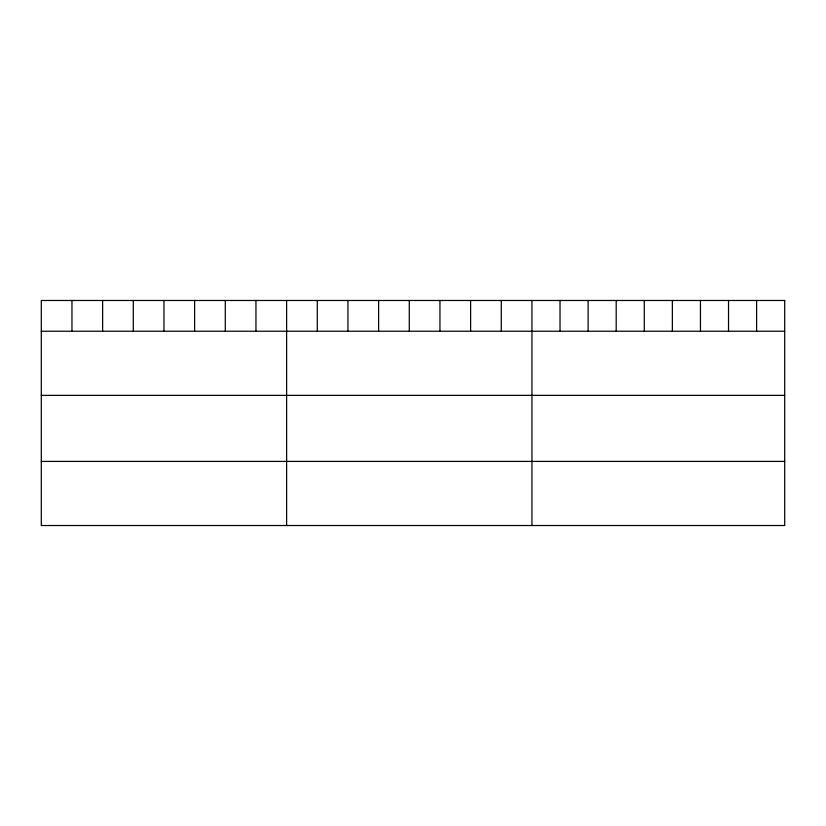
<?xml version="1.0" encoding="UTF-8"?>
<svg xmlns="http://www.w3.org/2000/svg" width="826" height="826" viewBox="0 0 826 826"><rect width="100%" height="100%" fill="white"/><g stroke="black" fill="none" stroke-linecap="round" stroke-linejoin="round"><path stroke-width="1.24" d="M41.3 331.236L784.7 331.236M41.3 395.355L784.7 395.355M41.3 461.414L784.7 461.414M756.616 300.478L756.616 331.236M728.532 300.478L728.532 331.236M700.448 300.478L700.448 331.236M672.364 300.478L672.364 331.236M644.28 300.478L644.28 331.236M616.196 300.478L616.196 331.236M588.112 300.478L588.112 331.236M560.028 300.478L560.028 331.236M531.944 300.478L531.944 525.522M501.279 300.478L501.279 331.236M470.613 300.478L470.613 331.236M439.948 300.478L439.948 331.236M409.283 300.478L409.283 331.236M378.618 300.478L378.618 331.236M347.952 300.478L347.952 331.236M317.287 300.478L317.287 331.236M286.622 300.478L286.622 525.522M255.957 300.478L255.957 331.236M225.291 300.478L225.291 331.236M194.626 300.478L194.626 331.236M163.961 300.478L163.961 331.236M133.296 300.478L133.296 331.236M102.63 300.478L102.63 331.236M71.965 300.478L71.965 331.236M784.7 300.478L41.3 300.478L41.3 525.522L784.7 525.522L784.7 300.478"/></g></svg>
